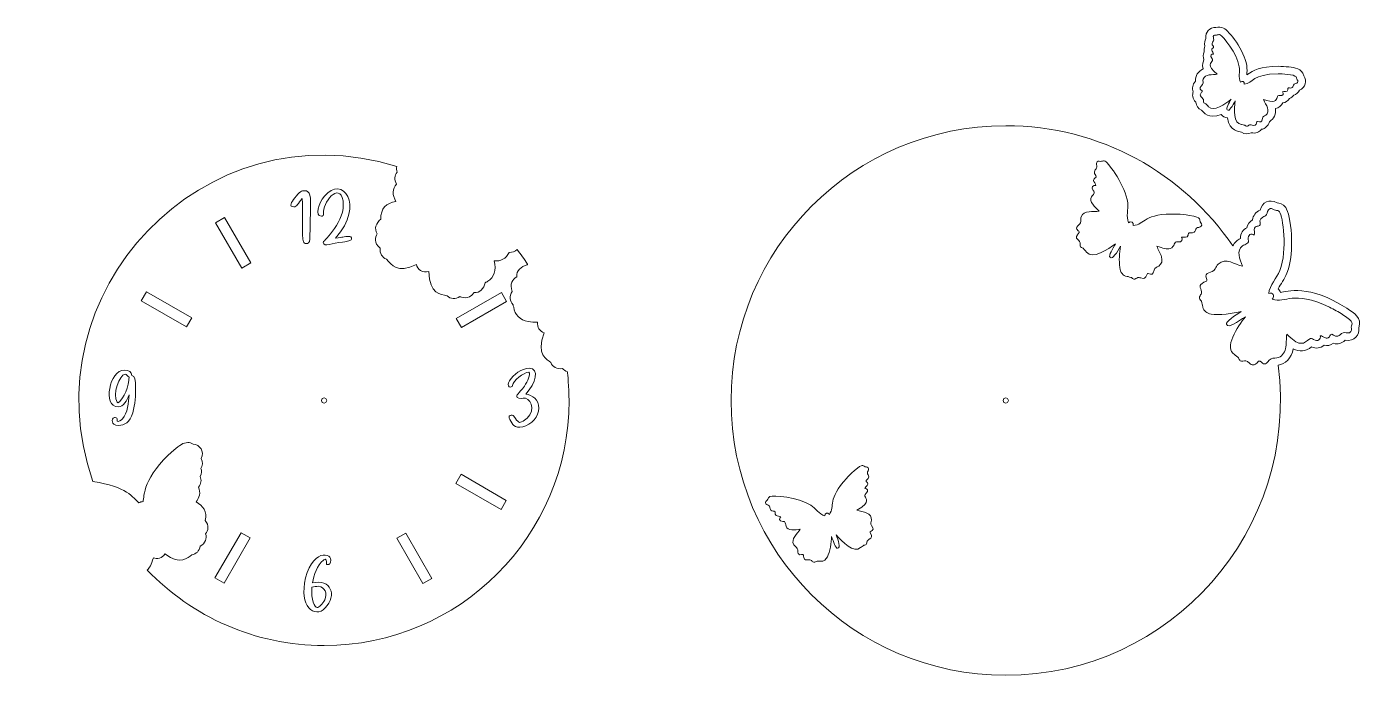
# Model space of a CAD drawing. Header units: inches. Extents: x 282 to 990, y 70 to 414.
import ezdxf

# ---------------------------------------------------------------- set-up
doc = ezdxf.new("R2010")
doc.units = ezdxf.units.IN
doc.header["$MEASUREMENT"] = 0
doc.layers.add('_U+0421_U+043B_U+043E_U+0439 1', color=7, linetype='Continuous')

msp = doc.modelspace()

# ---------------------------------------------------------------- linework, layer by layer
at = {"layer": '_U+0421_U+043B_U+043E_U+0439 1', "color": 28, "lineweight": 9, "true_color": 0x160a01}
for points in [[(386.83, 312.93), (382.01, 310.15), (395.86, 286.15), (400.68, 288.93), (386.83, 312.93)], [(345.37, 273.65), (342.59, 268.83), (366.59, 254.98), (369.37, 259.8), (345.37, 273.65)], [(536.39, 268.51), (533.61, 273.33), (509.61, 259.47), (512.39, 254.65), (536.39, 268.51)], [(533.42, 158.22), (536.2, 163.04), (512.21, 176.9), (509.42, 172.08), (533.42, 158.22)], [(381.68, 121.91), (386.5, 119.13), (400.36, 143.13), (395.54, 145.91), (381.68, 121.91)], [(491.97, 118.94), (496.79, 121.72), (482.93, 145.72), (478.11, 142.94), (491.97, 118.94)]]:
    msp.add_lwpolyline(points, dxfattribs=at)
at = {"layer": '_U+0421_U+043B_U+043E_U+0439 1', "color": 1, "lineweight": 9, "true_color": 0xff0000}
for points, knots in [([(901.92, 374.07), (902.08, 372.22), (903.07, 370.7), (904.98, 369.83), (905.98, 368.88), (908.61, 364.77), (915.27, 367.67), (916.09, 366.67), (917.34, 365.93), (918.73, 365.83), (919.79, 358.62), (924.79, 358.56), (926.02, 358.26), (927.63, 357.15), (929.58, 357.05), (931.26, 357.94), (933.56, 357.4), (935.53, 358.18), (936.74, 359.75), (938.55, 360.06), (940.25, 361.4), (940.88, 363.73), (943.37, 365.25), (944.44, 368), (944.11, 370.76), (945.79, 371.21), (947.16, 372.19), (948.05, 373.71), (949.51, 374), (950.73, 374.84), (951.48, 376.07), (952.54, 376.45), (953.3, 377.11), (953.82, 377.89), (955.11, 378.29), (956.21, 379.17), (956.9, 380.52), (960.01, 381.82), (961, 385.47), (959.08, 388.16), (958.1, 392.04), (954.27, 392.43), (951.27, 392.8), (949.31, 393.05), (947.48, 393.15), (945.62, 393.15), (935.99, 393.13), (932.5, 391.06), (928.99, 388.55), (928.97, 388.56), (928.96, 388.56), (928.95, 388.57), (928.98, 390), (929.16, 391.75), (928.85, 393.62), (927.53, 401.53), (919.71, 411.89), (916.58, 413.43), (915.27, 414.07), (913.95, 414.14), (912.56, 413.73), (909.3, 413.89), (906.69, 411.4), (907.22, 407.83), (906.73, 406.95), (906.19, 405.48), (906.67, 403.75), (906.27, 402.83), (906.19, 401.82), (906.38, 400.85), (905.72, 399.47), (905.71, 398.03), (906.22, 396.69), (905.89, 395.69), (904.98, 394.26), (905.83, 391.78), (903.05, 390.55), (901.6, 387.97), (901.67, 385.31), (900.06, 383.52), (899.78, 381.36), (900.52, 379.6), (899.98, 378.18), (899.83, 376.13), (901.92, 374.07)], [0, 0, 0, 0, 1, 1, 1, 2, 2, 2, 3, 3, 3, 4, 4, 4, 5, 5, 5, 6, 6, 6, 7, 7, 7, 8, 8, 8, 9, 9, 9, 10, 10, 10, 11, 11, 11, 12, 12, 12, 13, 13, 13, 14, 14, 14, 15, 15, 15, 16, 16, 16, 17, 17, 17, 18, 18, 18, 19, 19, 19, 20, 20, 20, 21, 21, 21, 22, 22, 22, 23, 23, 23, 24, 24, 24, 25, 25, 25, 26, 26, 26, 27, 27, 27, 28, 28, 28, 28]), ([(568.58, 231.21), (567.4, 231.68), (566.54, 232.43), (566.06, 232.91), (563.05, 232.43), (560.83, 233.79), (559.78, 236.14), (557.9, 237.72), (551.66, 240.11), (556.27, 251.89), (553.99, 252.58), (552.46, 254.76), (552.72, 257.57), (551.11, 257.53), (549.37, 257.57), (547.78, 257.86), (543.58, 258.63), (540.48, 261.47), (540.13, 265.47), (540.07, 265.67), (539.76, 266.68), (539.76, 266.68), (537.91, 268.85), (537.78, 271.28), (539.31, 273.76), (537.78, 277.93), (539.59, 280.25), (541.73, 281.52), (541.5, 284.85), (544.05, 286.99), (547.32, 287.99), (547.32, 288), (547.48, 288.33), (547.49, 288.33), (545.72, 290.95), (543.87, 293.51), (541.93, 295.99), (540.86, 294.99), (539.38, 294.43), (537.72, 294.49), (536.16, 291.13), (533.14, 289.73), (529.68, 289.96), (531.23, 285.24), (529.53, 281.06), (526.41, 279.18), (525.8, 278.82), (525.58, 278.74), (525.04, 278.45), (524.23, 275.21), (522.26, 272.99), (519.13, 273.27), (517.73, 270.74), (515.42, 270.44), (514.41, 270.44), (512.95, 270.44), (511.5, 271.06), (511.5, 271.06), (509.1, 269.5), (506.73, 269.76), (504.81, 271.43), (501.4, 272.41), (495.55, 271.99), (495.03, 284.4), (491.96, 283.26), (488.9, 285.55), (488.59, 288.14), (478.08, 283.12), (475.58, 287.89), (472.71, 290.89), (470.29, 291.91), (469.02, 293.85), (469.26, 296.71), (465.91, 299.71), (466.43, 302.43), (467.74, 304.38), (465.98, 307.05), (467.11, 310), (469.63, 312.2), (469.48, 317.67), (472.57, 320.72), (477.69, 321.51), (475.54, 324.96), (475.9, 328.19), (477.95, 330.75), (476.69, 332.98), (476.93, 335.39), (478.31, 337.07), (477.99, 338.03), (477.93, 339.05), (478.18, 340.06), (375.94, 371.83), (281.86, 273.09), (317, 172.97), (334.99, 170.53), (338.24, 164.37), (341.4, 161.72), (342.02, 162.09), (342.77, 162.37), (343.62, 162.45), (344.1, 165.08), (343.37, 175.63), (359.84, 189.6), (363.13, 192.39), (364.92, 193.7), (367.22, 193.7), (368.32, 193.7), (369.22, 193.4), (370.11, 192.86), (373.81, 192.59), (376.19, 189.06), (374.39, 185.31), (375.38, 183.28), (375.19, 181.4), (374.2, 179.87), (374.67, 178.78), (374.8, 177.34), (373.83, 175.66), (374.64, 173.87), (374.4, 171.75), (372.96, 170.02), (374.19, 167.19), (373.54, 164.41), (371.66, 162.21), (375.38, 160.43), (377.69, 156.99), (376.56, 152.44), (378.64, 149.64), (378.25, 146.94), (376.72, 145.29), (377.52, 142.88), (376.68, 140.31), (373.78, 138.7), (373.41, 136.2), (371.79, 134.63), (369.49, 134.24), (367.01, 132.59), (363.71, 128.32), (355.13, 134.76), (353.88, 132.22), (350.9, 131.71), (349.03, 132.59), (347.99, 128.81), (346.91, 127.25), (345.82, 126.11), (369.46, 101.46), (402.73, 86.1), (439.59, 86.1), (511.33, 86.1), (569.48, 144.26), (569.48, 216), (569.48, 223.32), (568.75, 230.21), (568.58, 231.21)], [0, 0, 0, 0, 1, 1, 1, 2, 2, 2, 3, 3, 3, 4, 4, 4, 5, 5, 5, 6, 6, 6, 7, 7, 7, 8, 8, 8, 9, 9, 9, 10, 10, 10, 11, 11, 11, 12, 12, 12, 13, 13, 13, 14, 14, 14, 15, 15, 15, 16, 16, 16, 17, 17, 17, 18, 18, 18, 19, 19, 19, 20, 20, 20, 21, 21, 21, 22, 22, 22, 23, 23, 23, 24, 24, 24, 25, 25, 25, 26, 26, 26, 27, 27, 27, 28, 28, 28, 29, 29, 29, 30, 30, 30, 31, 31, 31, 32, 32, 32, 33, 33, 33, 34, 34, 34, 35, 35, 35, 36, 36, 36, 37, 37, 37, 38, 38, 38, 39, 39, 39, 40, 40, 40, 41, 41, 41, 42, 42, 42, 43, 43, 43, 44, 44, 44, 45, 45, 45, 46, 46, 46, 47, 47, 47, 48, 48, 48, 49, 49, 49, 50, 50, 50, 51, 51, 51, 51]), ([(988.36, 254.59), (988.92, 250.69), (985.91, 247.14), (981.15, 247.91), (979.29, 246.31), (977.21, 245.58), (974.86, 246.32), (973.44, 245.14), (971.65, 244.8), (969.88, 245.26), (968.14, 243.73), (965.61, 243.32), (963.26, 244.37), (960.28, 241.92), (956.79, 241.73), (953.59, 243.33), (952.71, 238.38), (949.31, 235.25), (945.55, 234.67), (956.72, 147.29), (888.74, 70.33), (801.07, 70.33), (720.62, 70.33), (655.4, 135.55), (655.4, 216), (655.4, 296.45), (720.62, 361.67), (801.07, 361.67), (851.15, 361.67), (895.32, 336.39), (921.54, 297.9), (922.36, 299.69), (923.81, 301.04), (925.55, 301.9), (925.52, 304.55), (926.98, 306.65), (929, 307.61), (929.31, 309.29), (930.32, 310.85), (931.96, 311.71), (932.2, 314.17), (933.72, 315.82), (935.93, 316.92), (937.11, 321.02), (940.7, 323.13), (944.98, 320.79), (946, 320.66), (948.06, 320.36), (949.56, 318.31), (952.16, 314.75), (954.74, 295.08), (950.21, 283.49), (948.96, 280.29), (946.85, 277.71), (945.53, 275.23), (946.04, 274.7), (946.48, 274.05), (946.78, 273.3), (949.97, 273.67), (961.85, 277.96), (981.93, 264.87), (985.77, 262.37), (990.17, 259.67), (988.36, 254.59)], [0, 0, 0, 0, 1, 1, 1, 2, 2, 2, 3, 3, 3, 4, 4, 4, 5, 5, 5, 6, 6, 6, 7, 7, 7, 8, 8, 8, 9, 9, 9, 10, 10, 10, 11, 11, 11, 12, 12, 12, 13, 13, 13, 14, 14, 14, 15, 15, 15, 16, 16, 16, 17, 17, 17, 18, 18, 18, 19, 19, 19, 20, 20, 20, 21, 21, 21, 21])]:
    msp.add_open_spline(points, degree=3, knots=knots, dxfattribs=at)
at = {"layer": '_U+0421_U+043B_U+043E_U+0439 1', "color": 28, "lineweight": 9, "true_color": 0x160a01}
for points, knots in [([(905.25, 380.09), (905.31, 379.98), (905.33, 379.85), (905.28, 379.7), (905.19, 379.6), (904.78, 379.24), (904.58, 378.74), (903.7, 377.59), (904.43, 377.12), (905.29, 376.43), (905.59, 376.03), (905.64, 375.91), (905.9, 375.52), (905.96, 375.13), (905.84, 374.71), (905.92, 374.27), (906.05, 373.53), (906.71, 373.43), (907.18, 373.26), (907.93, 372.51), (907.99, 372.57), (908.66, 371.73), (911.14, 368.64), (917.63, 373.27), (920.62, 375.78), (919.51, 373.66), (917.71, 370.65), (918.54, 370.05), (919.71, 368.89), (921.3, 372.33), (922.73, 374.79), (922.15, 370.63), (921.76, 362.51), (926.05, 362.37), (926.16, 362.35), (927.65, 361.98), (927.8, 361.95), (928.13, 361.7), (928.38, 361.4), (928.77, 361.35), (929.43, 361.26), (929.79, 361.88), (930.39, 362.09), (931.46, 362.07), (931.32, 362.11), (931.73, 361.97), (933.07, 361.5), (933.72, 361.75), (934.21, 363.73), (934.31, 363.87), (934.43, 363.96), (934.61, 363.98), (936.24, 363.53), (936.73, 363.37), (937.16, 365.48), (937.38, 366.56), (938.14, 366.71), (938.94, 367.24), (940.21, 368.08), (940.38, 369.74), (939.96, 371.09), (939.47, 372.67), (938.34, 373.96), (937.8, 375.51), (940.41, 374.68), (942.05, 374.22), (943.39, 374.73), (945.6, 375.56), (944.32, 377.93), (946.55, 377.62), (948.23, 377.39), (948.63, 378.87), (947.83, 379.62), (948.72, 380.01), (950.51, 379.18), (950.66, 380.62), (950.69, 380.84), (950.6, 381.09), (950.66, 381.31), (950.91, 382.17), (952.22, 381.21), (953.03, 381.93), (953.55, 382.38), (953.52, 383.16), (953.98, 383.63), (954.48, 384.13), (955.34, 383.98), (955.82, 384.53), (956.08, 384.83), (956.12, 385.22), (955.97, 385.58), (955.84, 385.9), (955.56, 386.12), (955.41, 386.42), (955.23, 386.78), (955.28, 387.2), (955.06, 387.54), (954.2, 388.92), (947.26, 389.15), (945.63, 389.15), (931.65, 389.12), (932.52, 384.23), (927.55, 383.61), (927.93, 384.95), (926.52, 385.78), (925.56, 384.73), (924.37, 387.29), (925.35, 390.26), (924.9, 392.96), (923.73, 399.97), (916.36, 409.08), (914.81, 409.84), (914.23, 410.13), (913.83, 409.93), (913.26, 409.76), (912.66, 409.58), (911.96, 409.97), (911.44, 409.48), (910.76, 408.85), (911.44, 407.82), (911.42, 407.24), (911.41, 406.74), (911.07, 406.42), (910.81, 406.03), (909.97, 404.78), (910.91, 404.21), (911.21, 403.71), (911.81, 402.69), (910.15, 402.9), (910.29, 401.7), (910.38, 400.94), (911.26, 400.39), (911.34, 399.66), (910.27, 399.94), (909.22, 398.81), (910.32, 397.51), (910.8, 396.95), (910.98, 396.84), (910.66, 396.16), (910.02, 394.78), (907.35, 393.91), (913.24, 388.99), (910.77, 388.45), (906.79, 389.32), (905.78, 386.29), (905.57, 385.67), (905.71, 385.07), (905.72, 384.44), (905.75, 382.99), (903.57, 382.39), (904.23, 381.09), (904.32, 380.92), (905.1, 380.22), (905.25, 380.09)], [0, 0, 0, 0, 1, 1, 1, 2, 2, 2, 3, 3, 3, 4, 4, 4, 5, 5, 5, 6, 6, 6, 7, 7, 7, 8, 8, 8, 9, 9, 9, 10, 10, 10, 11, 11, 11, 12, 12, 12, 13, 13, 13, 14, 14, 14, 15, 15, 15, 16, 16, 16, 17, 17, 17, 18, 18, 18, 19, 19, 19, 20, 20, 20, 21, 21, 21, 22, 22, 22, 23, 23, 23, 24, 24, 24, 25, 25, 25, 26, 26, 26, 27, 27, 27, 28, 28, 28, 29, 29, 29, 30, 30, 30, 31, 31, 31, 32, 32, 32, 33, 33, 33, 34, 34, 34, 35, 35, 35, 36, 36, 36, 37, 37, 37, 38, 38, 38, 39, 39, 39, 40, 40, 40, 41, 41, 41, 42, 42, 42, 43, 43, 43, 44, 44, 44, 45, 45, 45, 46, 46, 46, 47, 47, 47, 48, 48, 48, 49, 49, 49, 50, 50, 50, 51, 51, 51, 51]), ([(904.66, 308.33), (904.03, 307.66), (902.94, 307.9), (902.28, 307.29), (901.66, 306.72), (901.65, 305.73), (900.98, 305.18), (899.9, 304.31), (898.28, 305.6), (897.92, 304.52), (897.83, 304.25), (897.93, 303.92), (897.89, 303.64), (897.61, 301.82), (895.38, 302.97), (894.22, 302.53), (895.19, 301.53), (894.61, 299.66), (892.49, 300.05), (889.65, 300.57), (891.18, 297.49), (888.3, 296.54), (886.57, 295.97), (884.5, 296.65), (881.22, 297.85), (881.83, 295.84), (883.2, 294.14), (883.74, 292.1), (884.19, 290.36), (883.89, 288.25), (882.22, 287.26), (881.17, 286.62), (880.2, 286.48), (879.86, 285.11), (879.19, 282.46), (878.59, 282.67), (876.53, 283.34), (876.31, 283.32), (876.14, 283.21), (876.02, 283.04), (875.28, 280.54), (874.43, 280.27), (872.76, 280.94), (872.25, 281.14), (872.41, 281.08), (871.06, 281.17), (870.29, 280.94), (869.79, 280.16), (868.95, 280.31), (868.46, 280.4), (868.16, 280.79), (867.75, 281.13), (867.56, 281.18), (865.68, 281.73), (865.55, 281.77), (863.04, 281.96), (861.89, 283.95), (861.57, 286.42), (861.08, 290.14), (861.32, 294.06), (862, 297.76), (860.05, 294.7), (857.84, 290.41), (856.4, 291.96), (855.38, 292.76), (857.84, 296.49), (859.37, 299.13), (855.43, 296.1), (846.91, 290.56), (843.92, 294.64), (843.12, 295.74), (843.04, 295.66), (842.12, 296.66), (841.53, 296.91), (840.71, 297.07), (840.57, 298.01), (840.5, 298.58), (840.67, 299.11), (840.62, 299.62), (840.31, 300.12), (840.25, 300.28), (839.89, 300.81), (838.84, 301.73), (837.93, 302.37), (839.11, 303.78), (839.4, 304.41), (839.94, 304.85), (840.05, 304.97), (840.12, 305.16), (840.11, 305.32), (840.04, 305.47), (839.92, 305.58), (839.75, 305.74), (839.53, 306.02), (836.97, 308.13), (840.83, 308.87), (840.88, 310.98), (840.9, 311.79), (840.76, 312.56), (841.06, 313.33), (842.51, 317.13), (847.53, 315.8), (850.7, 316.36), (848.29, 318.56), (845.09, 321.28), (846.63, 324.04), (846.99, 324.68), (847.49, 325.01), (847.81, 325.62), (848.25, 326.47), (848.03, 326.62), (847.45, 327.36), (846.12, 329.07), (847.53, 330.45), (848.86, 330.04), (848.81, 330.98), (847.71, 331.73), (847.64, 332.7), (847.53, 334.24), (849.64, 333.88), (848.93, 335.2), (848.57, 335.86), (847.41, 336.63), (848.54, 338.19), (848.89, 338.67), (849.35, 339.06), (849.39, 339.69), (849.44, 340.42), (848.63, 341.78), (849.53, 342.54), (850.23, 343.13), (851.09, 342.6), (851.87, 342.8), (852.6, 342.98), (853.13, 343.21), (853.84, 342.82), (855.78, 341.76), (864.66, 329.75), (865.76, 320.77), (866.18, 317.31), (864.78, 313.58), (866.16, 310.25), (867.37, 311.49), (869.21, 310.48), (868.62, 308.73), (874.98, 309.23), (874.14, 315.5), (891.95, 314.78), (894.13, 314.69), (896.31, 314.46), (898.47, 314.09), (902.32, 313.44), (903.38, 313.07), (903.87, 312.21), (904.12, 311.76), (904.03, 311.23), (904.24, 310.77), (904.42, 310.37), (904.77, 310.09), (904.92, 309.67), (905.09, 309.19), (905.02, 308.7), (904.66, 308.33)], [0, 0, 0, 0, 1, 1, 1, 2, 2, 2, 3, 3, 3, 4, 4, 4, 5, 5, 5, 6, 6, 6, 7, 7, 7, 8, 8, 8, 9, 9, 9, 10, 10, 10, 11, 11, 11, 12, 12, 12, 13, 13, 13, 14, 14, 14, 15, 15, 15, 16, 16, 16, 17, 17, 17, 18, 18, 18, 19, 19, 19, 20, 20, 20, 21, 21, 21, 22, 22, 22, 23, 23, 23, 24, 24, 24, 25, 25, 25, 26, 26, 26, 27, 27, 27, 28, 28, 28, 29, 29, 29, 30, 30, 30, 31, 31, 31, 32, 32, 32, 33, 33, 33, 34, 34, 34, 35, 35, 35, 36, 36, 36, 37, 37, 37, 38, 38, 38, 39, 39, 39, 40, 40, 40, 41, 41, 41, 42, 42, 42, 43, 43, 43, 44, 44, 44, 45, 45, 45, 46, 46, 46, 47, 47, 47, 48, 48, 48, 49, 49, 49, 50, 50, 50, 51, 51, 51, 52, 52, 52, 53, 53, 53, 54, 54, 54, 54]), ([(449.49, 302.59), (449.04, 302.51), (447.6, 302.35), (445.63, 302.02), (461.44, 320.14), (449.23, 335.65), (439.71, 324.29), (436.59, 320.59), (434.49, 313.69), (438.14, 313.69), (438.83, 313.69), (439.35, 314.1), (439.25, 315.01), (438.45, 320.64), (447.61, 332.29), (449.6, 321.86), (451.21, 310.78), (439.48, 301.05), (439.07, 299.88), (439.43, 296.92), (443.98, 299.53), (449.3, 299.93), (451.45, 300.12), (451.72, 300.37), (452.72, 300.67), (453.72, 300.95), (453.63, 300.83), (454.18, 301.55), (454.18, 303.73), (451.44, 302.91), (449.49, 302.59)], [0, 0, 0, 0, 1, 1, 1, 2, 2, 2, 3, 3, 3, 4, 4, 4, 5, 5, 5, 6, 6, 6, 7, 7, 7, 8, 8, 8, 9, 9, 9, 10, 10, 10, 10]), ([(429.89, 299.23), (432.63, 299.04), (431.87, 299.84), (432.33, 316.15), (432.58, 324.46), (432.46, 327.22), (429.03, 327.22), (427.76, 327.22), (426.58, 326.84), (423.99, 323.38), (422.27, 321.05), (420.63, 318.72), (423.51, 318.65), (425.22, 318.65), (425.59, 320.36), (427.96, 323.08), (428.39, 317.24), (427.68, 302.51), (428.65, 300.15), (428.9, 299.52), (429.32, 299.26), (429.89, 299.23)], [0, 0, 0, 0, 1, 1, 1, 2, 2, 2, 3, 3, 3, 4, 4, 4, 5, 5, 5, 6, 6, 6, 7, 7, 7, 7]), ([(979.75, 261.52), (977.51, 262.98), (975.16, 264.29), (972.72, 265.45), (952.84, 274.87), (949.98, 267.28), (942.4, 269.77), (944.12, 271.47), (942.68, 273.54), (940.53, 272.7), (940.97, 277.18), (944.86, 280.77), (946.48, 284.94), (950.71, 295.77), (947.89, 313.81), (946.32, 315.96), (945.74, 316.75), (945.01, 316.74), (944.06, 316.89), (943.05, 317.04), (942.39, 318.06), (941.23, 317.72), (939.74, 317.28), (939.83, 315.33), (939.34, 314.52), (938.9, 313.81), (938.14, 313.59), (937.45, 313.21), (935.2, 311.97), (936.07, 310.53), (936.07, 309.6), (936.07, 307.74), (933.89, 309.17), (933.08, 307.35), (932.56, 306.2), (933.36, 304.81), (932.85, 303.72), (931.57, 304.84), (929.13, 303.93), (929.61, 301.33), (929.81, 300.2), (929.97, 299.92), (928.95, 299.16), (928.21, 298.61), (927.43, 298.47), (926.64, 297.92), (923.2, 295.5), (925.2, 290.84), (926.61, 287.15), (922.65, 288.05), (917.73, 291.98), (913.75, 288.34), (912.94, 287.59), (912.64, 286.64), (912.12, 285.72), (910.81, 283.4), (905.94, 284.3), (907.55, 280.7), (907.63, 280.27), (907.73, 280), (907.79, 279.82), (907.78, 279.62), (907.7, 279.42), (907.5, 279.23), (903.31, 277.62), (903.96, 276.57), (904.79, 274.55), (904.88, 273.77), (904.85, 273.56), (904.89, 272.83), (904.64, 272.22), (904.12, 271.71), (903.87, 271.02), (903.44, 269.87), (904.28, 269.29), (904.81, 268.72), (905.25, 267.12), (905.38, 267.19), (905.63, 265.54), (905.95, 263.4), (907.9, 262.18), (909.97, 261.8), (914.01, 261.06), (921.75, 262.18), (926, 263.23), (922.64, 260.94), (917.56, 257.85), (918.24, 256.44), (918.93, 253.97), (924.07, 257.82), (928.17, 260.4), (924.16, 255.22), (916.37, 243.52), (922.47, 240.36), (922.59, 240.25), (924.4, 238.71), (924.59, 238.56), (924.85, 237.98), (924.95, 237.39), (925.46, 237.05), (926.33, 236.47), (927.37, 237.12), (928.39, 237.01), (929.89, 236.26), (929.73, 236.41), (930.19, 235.93), (931.62, 234.43), (932.75, 234.18), (935.19, 236.77), (935.44, 236.9), (935.69, 236.95), (935.96, 236.87), (937.94, 235.08), (938.49, 234.6), (940.84, 237.29), (942.06, 238.69), (943.26, 238.39), (944.85, 238.6), (947.35, 238.95), (948.99, 241.21), (949.52, 243.42), (950.15, 246.02), (949.62, 248.63), (950.16, 251.23), (953.17, 248.27), (955.11, 246.49), (957.44, 246.31), (959.7, 246.13), (960.9, 247.69), (961.76, 248.37), (963.17, 249.27), (963.32, 249.01), (964.36, 248.32), (966.54, 246.85), (968.35, 248.7), (967.85, 250.32), (969.45, 250.27), (971.29, 247.87), (972.71, 249.83), (972.93, 250.13), (973.02, 250.55), (973.29, 250.81), (974.36, 251.88), (975.42, 249.62), (977.17, 250.1), (978.28, 250.4), (978.89, 251.53), (979.95, 251.89), (981.08, 252.27), (982.17, 251.48), (983.31, 251.93), (983.94, 252.19), (984.31, 252.72), (984.41, 253.34), (984.5, 253.89), (984.27, 254.39), (984.31, 254.93), (984.45, 256.96), (986.75, 256.96), (979.75, 261.52)], [0, 0, 0, 0, 1, 1, 1, 2, 2, 2, 3, 3, 3, 4, 4, 4, 5, 5, 5, 6, 6, 6, 7, 7, 7, 8, 8, 8, 9, 9, 9, 10, 10, 10, 11, 11, 11, 12, 12, 12, 13, 13, 13, 14, 14, 14, 15, 15, 15, 16, 16, 16, 17, 17, 17, 18, 18, 18, 19, 19, 19, 20, 20, 20, 21, 21, 21, 22, 22, 22, 23, 23, 23, 24, 24, 24, 25, 25, 25, 26, 26, 26, 27, 27, 27, 28, 28, 28, 29, 29, 29, 30, 30, 30, 31, 31, 31, 32, 32, 32, 33, 33, 33, 34, 34, 34, 35, 35, 35, 36, 36, 36, 37, 37, 37, 38, 38, 38, 39, 39, 39, 40, 40, 40, 41, 41, 41, 42, 42, 42, 43, 43, 43, 44, 44, 44, 45, 45, 45, 46, 46, 46, 47, 47, 47, 48, 48, 48, 49, 49, 49, 50, 50, 50, 51, 51, 51, 52, 52, 52, 53, 53, 53, 53]), ([(337.58, 229.32), (337.63, 231.23), (335.99, 232.15), (333.77, 232.15), (325.63, 232.15), (321.99, 212.65), (330.31, 212.65), (333.23, 212.76), (334.92, 215.91), (336.22, 218.93), (335.95, 215.18), (335.28, 209.07), (332.73, 206.21), (332.12, 205.53), (330.41, 204.46), (329.79, 205.11), (329.7, 205.71), (329.96, 206.12), (329.61, 206.62), (329.27, 207.08), (328.42, 207.08), (328.05, 206.89), (327.05, 206.4), (326.23, 202.8), (330.42, 202.8), (333.91, 202.87), (336.48, 204.18), (338.05, 209.52), (339.51, 213.97), (339.66, 218.77), (339.57, 223.51), (339.52, 226.2), (339.45, 229.29), (337.58, 229.32)], [0, 0, 0, 0, 1, 1, 1, 2, 2, 2, 3, 3, 3, 4, 4, 4, 5, 5, 5, 6, 6, 6, 7, 7, 7, 8, 8, 8, 9, 9, 9, 10, 10, 10, 11, 11, 11, 11]), ([(334.05, 229.89), (334.86, 229.89), (335.42, 228.68), (336.21, 228.4), (336.1, 227.92), (336.03, 227.14), (335.98, 226.64), (335.49, 221.23), (332.02, 215.29), (330.26, 214.79), (330.26, 214.79), (330.13, 214.82), (329.9, 215.11), (326.98, 218.76), (331.15, 229.89), (334.05, 229.89)], [0, 0, 0, 0, 1, 1, 1, 2, 2, 2, 3, 3, 3, 4, 4, 4, 5, 5, 5, 5]), ([(546.49, 219.36), (551.82, 225.15), (554.13, 233.03), (548.27, 233.09), (544.61, 233.09), (539.76, 229.69), (537.86, 226.46), (535.71, 223.02), (539.32, 222.33), (539.45, 224), (540, 226.45), (545.25, 230.87), (548.17, 231.01), (549.17, 230.01), (547.58, 226.04), (545.78, 223.6), (542.83, 219.61), (541, 218.89), (542.03, 217.59), (542.87, 216.67), (545.01, 217.44), (546.33, 217.2), (550.17, 216.27), (551.96, 208.97), (545.07, 205.04), (542.77, 203.73), (542.71, 204.31), (540.18, 207.66), (539.88, 208.31), (538.79, 208.38), (538.18, 208.03), (537.29, 207.5), (537.65, 206.82), (538.11, 205.94), (539.46, 203.35), (540.23, 201.22), (544.9, 201.99), (549.58, 203.02), (553.52, 207.62), (553.52, 211.9), (553.52, 216.28), (549.97, 219.02), (546.49, 219.36)], [0, 0, 0, 0, 1, 1, 1, 2, 2, 2, 3, 3, 3, 4, 4, 4, 5, 5, 5, 6, 6, 6, 7, 7, 7, 8, 8, 8, 9, 9, 9, 10, 10, 10, 11, 11, 11, 12, 12, 12, 13, 13, 13, 14, 14, 14, 14]), ([(438.17, 216), (438.17, 214.13), (441, 214.12), (441, 216), (441, 217.87), (438.17, 217.88), (438.17, 216)], [0, 0, 0, 0, 1, 1, 1, 2, 2, 2, 2]), ([(799.65, 216), (799.65, 214.13), (802.48, 214.12), (802.48, 216), (802.48, 217.87), (799.65, 217.88), (799.65, 216)], [0, 0, 0, 0, 1, 1, 1, 2, 2, 2, 2]), ([(729.85, 152.55), (730.12, 154.25), (728.87, 155.66), (727.43, 156.34), (725.74, 157.14), (723.8, 157.18), (722.09, 157.92), (724.78, 159.46), (726.42, 160.47), (727.02, 161.97), (728.02, 164.46), (725.07, 165.19), (727.03, 166.82), (728.5, 168.03), (727.57, 169.5), (726.34, 169.41), (726.7, 170.45), (728.75, 171.31), (727.68, 172.53), (727.51, 172.72), (727.23, 172.84), (727.1, 173.06), (726.57, 173.92), (728.37, 174.28), (728.39, 175.51), (728.41, 176.28), (727.74, 176.84), (727.71, 177.6), (727.67, 178.39), (728.45, 178.99), (728.36, 179.81), (728.31, 180.26), (728.02, 180.59), (727.6, 180.74), (727.23, 180.88), (726.84, 180.81), (726.47, 180.91), (725.11, 181.3), (725.56, 182.83), (720.92, 178.89), (719.44, 177.64), (718.04, 176.29), (716.73, 174.86), (706.07, 163.19), (710.81, 160.18), (707.52, 155.58), (706.7, 156.91), (704.93, 156.38), (705.07, 154.78), (702.03, 155.74), (700.3, 158.83), (697.71, 160.52), (690.99, 164.9), (677.78, 165.73), (675.95, 165.02), (675.28, 164.76), (675.13, 164.27), (674.84, 163.67), (674.52, 163.03), (673.68, 162.74), (673.68, 161.94), (673.68, 160.89), (675.06, 160.66), (675.53, 160.21), (675.94, 159.83), (675.94, 159.29), (676.07, 158.78), (676.47, 157.12), (677.66, 157.47), (678.31, 157.33), (679.61, 157.06), (678.17, 155.84), (679.27, 155.03), (679.97, 154.53), (681.11, 154.84), (681.78, 154.34), (680.73, 153.67), (680.87, 151.93), (682.79, 151.86), (683.62, 151.82), (683.85, 151.89), (684.17, 151.11), (684.41, 150.54), (684.34, 150.01), (684.57, 149.4), (685.56, 146.78), (689.24, 147.4), (692.11, 147.78), (690.67, 145.31), (686.91, 142.66), (688.65, 139.51), (689.01, 138.86), (689.62, 138.52), (690.15, 138.04), (691.51, 136.84), (689.89, 133.77), (692.74, 134.3), (693.06, 134.29), (693.27, 134.31), (693.41, 134.32), (693.55, 134.29), (693.67, 134.2), (693.76, 134.05), (693.77, 133.9), (693.76, 133.29), (694.03, 132.73), (694.3, 131.13), (695.26, 131.38), (696.49, 131.56), (697.05, 131.51), (697.19, 131.46), (697.71, 131.38), (698.09, 131.12), (698.34, 130.71), (698.77, 130.43), (699.49, 129.98), (700.07, 130.45), (700.57, 130.71), (700.88, 130.73), (701.17, 130.75), (701.41, 130.77), (702.98, 130.87), (702.38, 130.82), (702.97, 130.78), (704.53, 130.67), (705.79, 131.77), (706.48, 133.08), (707.82, 135.62), (708.62, 140.87), (708.75, 143.82), (709.66, 141.28), (710.79, 137.48), (711.92, 137.71), (713.79, 137.8), (712.14, 141.75), (711.18, 144.83), (714.2, 141.16), (720.66, 134.64), (724.05, 138.1), (724.15, 138.17), (725.6, 139.13), (725.74, 139.23), (726.21, 139.31), (726.64, 139.29), (726.98, 139.58), (727.57, 140.06), (727.32, 140.84), (727.61, 141.5), (728.44, 142.37), (728.3, 142.29), (728.73, 142.52), (730.15, 143.27), (730.44, 144), (729.16, 145.93), (729.12, 146.11), (729.14, 146.29), (729.25, 146.45), (730.89, 147.47), (731.38, 147.76), (729.95, 149.72), (729.22, 150.73), (729.68, 151.48), (729.85, 152.55)], [0, 0, 0, 0, 1, 1, 1, 2, 2, 2, 3, 3, 3, 4, 4, 4, 5, 5, 5, 6, 6, 6, 7, 7, 7, 8, 8, 8, 9, 9, 9, 10, 10, 10, 11, 11, 11, 12, 12, 12, 13, 13, 13, 14, 14, 14, 15, 15, 15, 16, 16, 16, 17, 17, 17, 18, 18, 18, 19, 19, 19, 20, 20, 20, 21, 21, 21, 22, 22, 22, 23, 23, 23, 24, 24, 24, 25, 25, 25, 26, 26, 26, 27, 27, 27, 28, 28, 28, 29, 29, 29, 30, 30, 30, 31, 31, 31, 32, 32, 32, 33, 33, 33, 34, 34, 34, 35, 35, 35, 36, 36, 36, 37, 37, 37, 38, 38, 38, 39, 39, 39, 40, 40, 40, 41, 41, 41, 42, 42, 42, 43, 43, 43, 44, 44, 44, 45, 45, 45, 46, 46, 46, 47, 47, 47, 48, 48, 48, 49, 49, 49, 50, 50, 50, 51, 51, 51, 52, 52, 52, 53, 53, 53, 54, 54, 54, 54]), ([(433.46, 119.28), (434.23, 123.43), (435.88, 128.77), (439.23, 131.33), (439.45, 131.48), (440.32, 132.01), (440.15, 131.81), (441.01, 131.21), (440.83, 130.26), (440.83, 128.99), (442.34, 129.14), (442, 129.05), (442.55, 129.34), (446.06, 134.9), (434.14, 138.82), (429.78, 121.92), (426.06, 106.69), (434.55, 100.21), (440.13, 106), (446.67, 112.73), (443.14, 121.65), (433.46, 119.28)], [0, 0, 0, 0, 1, 1, 1, 2, 2, 2, 3, 3, 3, 4, 4, 4, 5, 5, 5, 6, 6, 6, 7, 7, 7, 7]), ([(435.88, 106.26), (434.48, 106.26), (432.48, 110.2), (433.14, 116.99), (434.34, 117.29), (435.41, 117.49), (436.6, 117.49), (439.9, 117.38), (441.45, 113.47), (439.91, 110.39), (438.7, 108), (436.88, 106.26), (435.88, 106.26)], [0, 0, 0, 0, 1, 1, 1, 2, 2, 2, 3, 3, 3, 4, 4, 4, 4])]:
    msp.add_open_spline(points, degree=3, knots=knots, dxfattribs=at)

doc.saveas('drawing.dxf')
